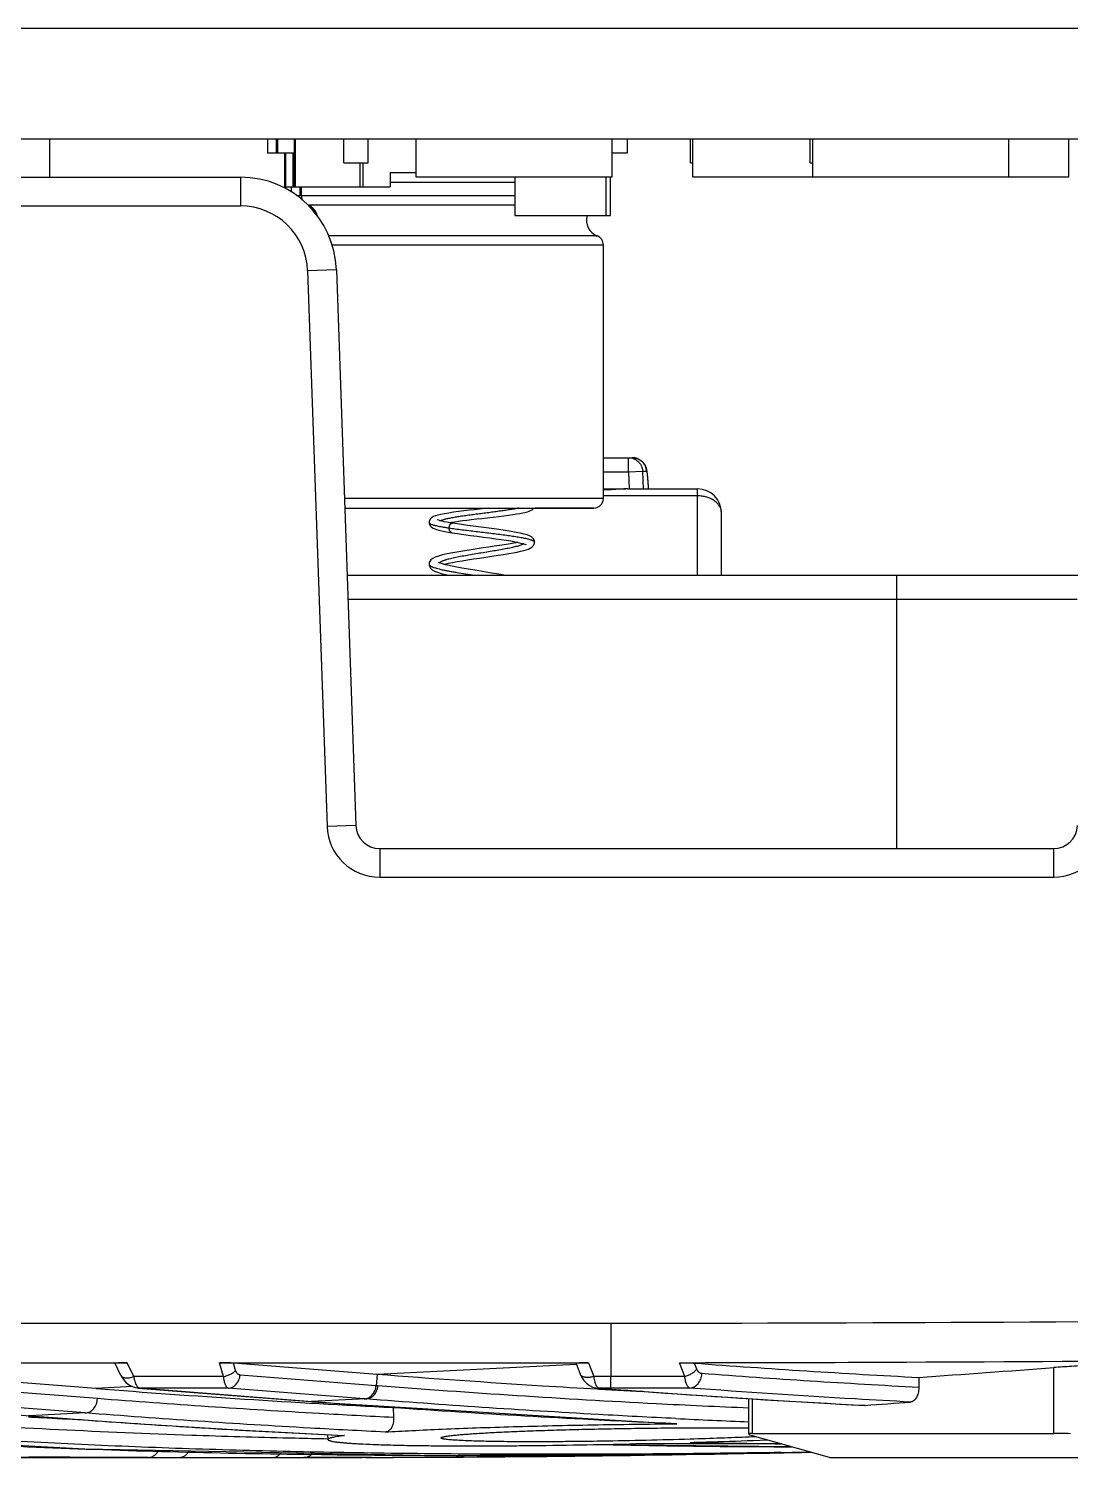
# Model space of a CAD drawing. Header units: millimetres. Extents: x 1409 to 26878, y 589 to 5187.
# Drawn here: x 2290.54 to 2312.28, y 1125.62 to 1155.42 of the extents above; entities that cross this region are included whole.
import ezdxf

# ---------------------------------------------------------------- set-up
doc = ezdxf.new("R2010")
doc.units = ezdxf.units.MM
doc.layers.add('02___PRT_ALL_AXES', color=7, linetype='Continuous')

msp = doc.modelspace()

# ---------------------------------------------------------------- linework, layer by layer
at = {"color": 7, "linetype": 'Continuous'}
for p, q in [((2338.1459, 1155.4197), (1738.1459, 1155.4197)), ((1738.1459, 1153.1197), (2338.1459, 1153.1197)), ((2290.9895, 1152.3197), (2290.9895, 1153.1197)), ((2295.5297, 1153.1197), (2295.5297, 1152.8197)), ((2295.7075, 1153.1197), (2295.7075, 1152.8197)), ((2295.7329, 1153.1197), (2295.7329, 1152.8197)), ((2296.0829, 1153.1197), (2296.0829, 1152.1197)), ((2296.1122, 1152.1197), (2296.1122, 1153.1197)), ((2297.122, 1152.6197), (2297.122, 1153.1197)), ((2297.63, 1152.6197), (2297.63, 1153.1197)), ((2297.6301, 1152.6197), (2297.6301, 1153.1197)), ((2298.6297, 1152.3197), (2298.6297, 1153.1197)), ((2302.7191, 1152.3197), (2302.7191, 1153.1197)), ((2303.0329, 1153.1197), (2303.0329, 1152.8197)), ((2304.3493, 1152.6197), (2304.3493, 1153.1197)), ((2304.4001, 1152.3197), (2304.4001, 1153.1197)), ((2306.8493, 1152.6197), (2306.8493, 1153.1197)), ((2306.9001, 1152.3197), (2306.9001, 1153.1197)), ((2310.9895, 1152.3197), (2310.9895, 1153.1197)), ((2312.2395, 1152.3197), (2312.2395, 1153.1197)), ((2296.0829, 1152.8197), (2295.5297, 1152.8197)), ((2295.8797, 1152.8197), (2295.8797, 1152.1197)), ((2295.909, 1152.1197), (2295.909, 1152.8197)), ((2296.0575, 1152.8197), (2296.0575, 1152.1197)), ((2303.0329, 1152.8197), (2302.7191, 1152.8197)), ((2297.122, 1152.6197), (2297.63, 1152.6197)), ((2297.4536, 1152.6197), (2297.4536, 1152.1197)), ((2297.5243, 1152.1197), (2297.5243, 1152.6197)), ((2298.0829, 1152.4197), (2298.6297, 1152.4197)), ((2298.0829, 1152.4197), (2298.0829, 1152.1197)), ((2304.3493, 1152.6197), (2304.4001, 1152.6197)), ((2306.8493, 1152.6197), (2306.9001, 1152.6197)), ((2269.2566, 1152.3197), (2294.9645, 1152.3197)), ((2294.9645, 1152.3197), (2294.9645, 1151.7197)), ((2295.8797, 1152.1197), (2298.0829, 1152.1197)), ((2296.0297, 1152.0078), (2296.0297, 1152.1197)), ((2296.2075, 1151.932), (2296.2075, 1152.1197)), ((2296.2329, 1151.932), (2296.2329, 1152.1197)), ((2298.0829, 1152.2197), (2300.6829, 1152.2197)), ((2302.7191, 1152.3197), (2298.6297, 1152.3197)), ((2300.6829, 1152.3197), (2300.6829, 1151.5197)), ((2302.5829, 1152.3197), (2302.5829, 1151.5197)), ((2302.6829, 1151.5197), (2302.6829, 1152.3197)), ((2312.2395, 1152.3197), (2304.4001, 1152.3197)), ((2300.6829, 1151.932), (2296.1464, 1151.932)), ((2269.2566, 1151.7197), (2294.9645, 1151.7197)), ((2296.3654, 1151.7457), (2300.6829, 1151.7457)), ((2300.6829, 1151.5197), (2302.6829, 1151.5197)), ((2302.4056, 1151.0937), (2296.8075, 1151.0937)), ((2296.8753, 1150.9074), (2302.5329, 1150.9074)), ((2302.5329, 1145.6197), (2302.5329, 1150.9074)), ((2296.9633, 1150.3895), (2296.3637, 1150.3686)), ((2296.3637, 1150.3686), (2296.7683, 1138.7813)), ((2296.9633, 1150.3895), (2297.3679, 1138.8023)), ((2302.5329, 1146.4697), (2303.1369, 1146.4697)), ((2303.0541, 1146.1697), (2303.0541, 1146.4697)), ((2303.1405, 1146.4697), (2303.1369, 1146.4697)), ((2303.0541, 1146.1697), (2302.5329, 1146.1697)), ((2303.3536, 1146.1854), (2303.0541, 1146.1697)), ((2303.0541, 1146.1697), (2303.0724, 1145.8197)), ((2303.4365, 1146.1854), (2303.3536, 1146.1854)), ((2303.3728, 1145.8197), (2303.3536, 1146.1854)), ((2302.5329, 1145.8197), (2303.0007, 1145.8197)), ((2302.6969, 1145.8081), (2302.6969, 1145.8197)), ((2303.0391, 1145.8197), (2304.4969, 1145.8197)), ((2304.4969, 1144.0197), (2304.4969, 1145.8197)), ((2302.5329, 1145.6197), (2297.1299, 1145.6197)), ((2302.5329, 1145.8081), (2302.6969, 1145.8081)), ((2304.4969, 1145.6733), (2302.5329, 1145.6733)), ((2297.1369, 1145.4197), (2302.3329, 1145.4197)), ((2301.1084, 1145.4197), (2301.1084, 1145.4187)), ((2302.3329, 1145.4187), (2301.1084, 1145.4187)), ((2301.1338, 1145.4197), (2301.1338, 1145.4187)), ((2302.3329, 1145.4187), (2302.3329, 1145.4197)), ((2304.9969, 1144.0197), (2304.9969, 1145.3197)), ((2298.8971, 1145.118), (2298.8971, 1145.1178)), ((2299.3133, 1145.116), (2299.3595, 1145.1236)), ((2299.3855, 1145.1036), (2299.3341, 1145.1123)), ((2299.3855, 1145.1036), (2299.3855, 1145.1036)), ((2299.3725, 1144.9055), (2299.3725, 1144.9055)), ((2301.0969, 1144.7073), (2301.0969, 1144.7069)), ((2298.8971, 1144.2476), (2298.8971, 1144.2471)), ((2299.1171, 1144.2796), (2299.1131, 1144.2763)), ((2297.1857, 1144.0197), (2312.4286, 1144.0197)), ((2308.6459, 1144.0197), (2308.6459, 1138.3197)), ((2297.2032, 1143.5197), (2312.4155, 1143.5197)), ((2297.3679, 1138.8023), (2296.7683, 1138.7813)), ((2297.8676, 1138.3197), (2311.9242, 1138.3197)), ((2297.8676, 1138.3197), (2297.8676, 1137.7197)), ((2311.9242, 1138.3197), (2311.9242, 1137.7197)), ((2297.8676, 1137.7197), (2311.9242, 1137.7197)), ((1773.6016, 1128.4197), (2302.6902, 1128.4197)), ((2302.6902, 1128.4197), (2302.6902, 1127.3058)), ((2284.9097, 1127.5947), (2292.5998, 1127.5947)), ((2291.9465, 1127.0575), (2285.2264, 1127.585)), ((2291.9783, 1126.8467), (2285.3769, 1127.3648)), ((2292.4705, 1127.3299), (2292.3486, 1127.5807)), ((2292.7403, 1127.3057), (2292.5998, 1127.5947)), ((2294.5291, 1127.5947), (2302.2208, 1127.5947)), ((2294.6114, 1127.3057), (2294.5291, 1127.5947)), ((2297.8131, 1127.3509), (2294.8199, 1127.5858)), ((2294.8629, 1127.4349), (2294.8199, 1127.5858)), ((2297.7936, 1127.116), (2294.9564, 1127.3387)), ((2297.8131, 1127.3509), (2297.7936, 1127.116)), ((2301.9659, 1127.5585), (2297.8131, 1127.3509)), ((2301.9649, 1127.58), (2302.0524, 1127.3531)), ((2302.0524, 1127.3531), (2302.0524, 1127.3531)), ((2302.2208, 1127.5947), (2302.3323, 1127.3057)), ((2304.2303, 1127.3069), (2304.1187, 1127.5954)), ((2304.4829, 1127.4625), (2304.4351, 1127.5863)), ((2311.9289, 1126.1197), (2311.9289, 1127.4934)), ((2283.2267, 1127.0652), (2290.5665, 1126.4892)), ((2291.7253, 1126.5471), (2285.1239, 1127.0652)), ((2292.7101, 1127.0957), (2291.9465, 1127.0575)), ((2294.6114, 1127.3057), (2292.7403, 1127.3057)), ((2292.8286, 1127.0658), (2292.8521, 1127.0652)), ((2292.8286, 1127.0658), (2296.4226, 1126.7837)), ((2294.7049, 1127.0652), (2292.8521, 1127.0652)), ((2296.4586, 1126.7822), (2292.8521, 1127.0652)), ((2297.5422, 1126.8425), (2294.7049, 1127.0652)), ((2297.8293, 1127.1132), (2297.7936, 1127.116)), ((2302.6902, 1127.3058), (2302.3323, 1127.3057)), ((2302.4401, 1127.0383), (2302.4099, 1127.0404)), ((2302.4401, 1127.0383), (2302.4099, 1127.04)), ((2302.435, 1127.0653), (2302.4116, 1127.0658)), ((2302.4116, 1127.0658), (2302.4116, 1127.0658)), ((2302.6902, 1127.0653), (2302.435, 1127.0653)), ((2303.354, 1126.9966), (2302.4401, 1127.0383)), ((2303.3539, 1126.9886), (2302.4401, 1127.0383)), ((2302.6902, 1127.0653), (2302.6902, 1127.3058)), ((2302.6902, 1127.0653), (2302.6902, 1127.1124)), ((2309.1133, 1127.2875), (2309.1133, 1127.0783)), ((2296.4225, 1126.7837), (2296.4582, 1126.7809)), ((2296.4226, 1126.7837), (2296.4461, 1126.7831)), ((2297.5779, 1126.8397), (2296.4461, 1126.7831)), ((2296.4585, 1126.7809), (2296.4819, 1126.7803)), ((2296.4585, 1126.7809), (2304.0418, 1126.3226)), ((2296.4819, 1126.7803), (2296.4586, 1126.7822)), ((2296.5832, 1126.7733), (2296.4819, 1126.7803)), ((2296.5832, 1126.7724), (2296.4819, 1126.7803)), ((2297.5779, 1126.8397), (2297.5422, 1126.8425)), ((2305.5675, 1126.1066), (2305.5675, 1126.8455)), ((2305.6458, 1126.1197), (2305.6458, 1126.8404)), ((2290.5665, 1126.4892), (2290.543, 1126.4897)), ((2291.7253, 1126.5471), (2290.5665, 1126.4892)), ((2298.1476, 1126.6617), (2298.158, 1126.4519)), ((2307.9792, 1126.7063), (2307.9923, 1126.7056)), ((2307.9923, 1126.7056), (2307.9792, 1126.7056)), ((2307.9792, 1126.7064), (2307.9923, 1126.7056)), ((2285.0881, 1126.1661), (2291.7191, 1125.7957)), ((2304.068, 1126.3222), (2303.9447, 1126.3285)), ((2304.0418, 1126.3233), (2303.9447, 1126.3275)), ((2304.068, 1126.3222), (2304.0418, 1126.3233)), ((2304.068, 1126.3222), (2304.0418, 1126.3227)), ((2304.0419, 1126.322), (2304.068, 1126.3222)), ((2294.0562, 1126.0758), (2293.9488, 1126.0796)), ((2294.0562, 1126.0758), (2293.9488, 1126.0795)), ((2296.7794, 1126.0934), (2296.7882, 1125.9931)), ((2297.1351, 1126.0756), (2297.125, 1126.0744)), ((2297.1351, 1126.0756), (2297.1262, 1126.0754)), ((2297.1263, 1126.0761), (2297.1351, 1126.0756)), ((2297.1263, 1126.076), (2297.1351, 1126.0756)), ((2302.4729, 1125.8886), (2302.4925, 1125.889)), ((2302.4925, 1125.8891), (2306.441, 1125.848)), ((2304.3415, 1125.9014), (2304.3323, 1125.9014)), ((2304.3416, 1125.9014), (2304.3323, 1125.9014)), ((2305.6458, 1126.1197), (2311.9289, 1126.1197)), ((2307.2532, 1125.6197), (2305.6458, 1126.0716)), ((2305.6517, 1125.9741), (2305.9547, 1125.9849)), ((1779.3889, 1125.6197), (2296.878, 1125.6197)), ((2291.7191, 1125.7957), (2299.0849, 1125.6621)), ((2296.6509, 1125.6197), (2296.2874, 1125.6197)), ((2296.2883, 1125.6849), (2296.6516, 1125.6802)), ((2296.8258, 1125.6198), (2296.6509, 1125.6197)), ((2296.6548, 1125.6197), (2296.6509, 1125.6197)), ((2296.6516, 1125.6803), (2296.8724, 1125.6777)), ((2296.6516, 1125.6802), (2296.8724, 1125.6777)), ((2297.0118, 1125.6199), (2296.8258, 1125.6198)), ((2296.8724, 1125.6777), (2296.9035, 1125.6773)), ((2296.8724, 1125.6777), (2296.8786, 1125.6776)), ((2296.9029, 1125.6197), (2296.878, 1125.6197)), ((2296.9029, 1125.6197), (2296.878, 1125.6197)), ((2296.8786, 1125.6776), (2296.9035, 1125.6773)), ((2297.1688, 1125.6198), (2296.9029, 1125.6197)), ((2297.2177, 1125.6201), (2297.0118, 1125.6199)), ((2297.1688, 1125.62), (2297.0118, 1125.6199)), ((2297.2177, 1125.6201), (2297.1688, 1125.62)), ((2297.4711, 1125.6201), (2297.1688, 1125.6198)), ((2297.4448, 1125.6203), (2297.2177, 1125.6201)), ((2297.6958, 1125.6207), (2297.4448, 1125.6203)), ((2297.4711, 1125.6204), (2297.4448, 1125.6203)), ((2297.6958, 1125.6207), (2297.4711, 1125.6204)), ((2297.5735, 1125.6202), (2297.4711, 1125.6201)), ((2299.0849, 1125.6621), (2306.0987, 1125.7145)), ((2299.3841, 1125.6613), (2299.4275, 1125.6612)), ((2299.3841, 1125.6613), (2299.4275, 1125.6612)), ((2306.2393, 1125.7229), (2306.0989, 1125.7207)), ((2306.2393, 1125.7229), (2306.0989, 1125.7207)), ((2307.2532, 1125.6197), (2334.1004, 1125.6197))]:
    msp.add_line(p, q, dxfattribs=at)
for points in [[(2300.134, 1145.4197), (2300.0511, 1145.4102), (2299.9478, 1145.3983), (2299.8414, 1145.3859), (2299.7325, 1145.3731), (2299.622, 1145.3595), (2299.5117, 1145.3453), (2299.4052, 1145.3305), (2299.3067, 1145.3156), (2299.2193, 1145.3007), (2299.1447, 1145.2859), (2299.0828, 1145.2712), (2299.0324, 1145.2564), (2298.9913, 1145.2407), (2298.9563, 1145.2214), (2298.9229, 1145.1902), (2298.8997, 1145.1413), (2298.8971, 1145.1178)], [(2299.3595, 1145.1236), (2299.4322, 1145.1345), (2299.5114, 1145.1456), (2299.5967, 1145.1568), (2299.688, 1145.1683), (2299.7857, 1145.1801), (2299.8898, 1145.1924), (2300.0002, 1145.2051), (2300.1162, 1145.2184), (2300.2342, 1145.2321), (2300.3497, 1145.2457), (2300.4584, 1145.2591), (2300.5571, 1145.2719), (2300.6451, 1145.2841), (2300.7231, 1145.2958), (2300.7917, 1145.3071), (2300.8516, 1145.3183), (2300.9034, 1145.3295), (2300.9475, 1145.3407), (2300.9845, 1145.3525), (2301.0161, 1145.3655), (2301.0449, 1145.3826), (2301.0744, 1145.412), (2301.0778, 1145.4197)], [(2300.9104, 1145.4197), (2300.9229, 1145.4153), (2300.9242, 1145.4148)], [(2298.8971, 1145.118), (2298.8997, 1145.0946), (2298.9212, 1145.0478), (2298.9507, 1145.0182), (2298.9809, 1144.9994), (2299.0149, 1144.9845), (2299.0552, 1144.9708), (2299.1036, 1144.9575), (2299.1609, 1144.9441), (2299.2279, 1144.9306), (2299.3052, 1144.9166), (2299.3725, 1144.9055)], [(2299.3341, 1145.1123), (2299.2709, 1145.1237), (2299.2157, 1145.1347), (2299.1689, 1145.1453), (2299.1307, 1145.1551), (2299.1016, 1145.164), (2299.0816, 1145.1715), (2299.0764, 1145.1738)], [(2301.0969, 1144.7069), (2301.0933, 1144.7354), (2301.0673, 1144.7857), (2301.032, 1144.8174), (2300.992, 1144.8392), (2300.9427, 1144.8583), (2300.8807, 1144.8766), (2300.8042, 1144.8949), (2300.7127, 1144.9133), (2300.6068, 1144.9319), (2300.4863, 1144.951), (2300.3514, 1144.9706), (2300.2027, 1144.991), (2300.0424, 1145.0122), (2299.8735, 1145.0343), (2299.7005, 1145.0574), (2299.5296, 1145.0814), (2299.3855, 1145.1036)], [(2300.7423, 1144.7059), (2300.7039, 1144.6975), (2300.6322, 1144.6833), (2300.5515, 1144.6687), (2300.4619, 1144.6535), (2300.3639, 1144.6378), (2300.2577, 1144.6215), (2300.1444, 1144.6046), (2300.0248, 1144.587), (2299.9002, 1144.5687), (2299.7722, 1144.5497), (2299.6431, 1144.5298), (2299.5157, 1144.5091), (2299.393, 1144.4876), (2299.2783, 1144.4651), (2299.1768, 1144.442), (2299.0928, 1144.4187), (2299.0269, 1144.3952), (2298.9765, 1144.3702), (2298.9349, 1144.3372), (2298.9027, 1144.2832), (2298.8971, 1144.2471)], [(2299.2082, 1144.2462), (2299.2307, 1144.2522), (2299.3022, 1144.2686), (2299.3863, 1144.2857), (2299.4816, 1144.3033), (2299.587, 1144.3212), (2299.7011, 1144.3394), (2299.8224, 1144.358), (2299.9492, 1144.3768), (2300.0793, 1144.3958), (2300.2098, 1144.415), (2300.336, 1144.4339), (2300.4533, 1144.4523), (2300.5588, 1144.4698), (2300.6527, 1144.4864), (2300.7355, 1144.5025), (2300.8079, 1144.5181), (2300.8709, 1144.5336), (2300.9252, 1144.5494), (2300.971, 1144.5657), (2301.0091, 1144.5831), (2301.0419, 1144.604), (2301.0728, 1144.6358), (2301.0945, 1144.6841), (2301.0969, 1144.7073)], [(2299.3725, 1144.9055), (2299.4842, 1144.8883), (2299.6204, 1144.8689), (2299.7593, 1144.8501), (2299.8978, 1144.8319), (2300.0332, 1144.8142), (2300.1634, 1144.7971), (2300.2864, 1144.7803), (2300.4009, 1144.764), (2300.5058, 1144.7482), (2300.6001, 1144.7327), (2300.6832, 1144.7178)], [(2300.6832, 1144.7178), (2300.7543, 1144.7035), (2300.813, 1144.6899), (2300.859, 1144.6773), (2300.8925, 1144.666), (2300.9132, 1144.6571), (2300.9157, 1144.6558)], [(2298.8971, 1144.2476), (2298.9002, 1144.2207), (2298.9261, 1144.1678), (2298.9647, 1144.1317), (2299.0119, 1144.105), (2299.0724, 1144.081), (2299.1474, 1144.0581), (2299.238, 1144.0353), (2299.3096, 1144.0197)], [(2299.2411, 1144.2372), (2299.1779, 1144.2544), (2299.1297, 1144.2702), (2299.0969, 1144.2837), (2299.0933, 1144.2855)], [(2300.4596, 1144.0197), (2300.3556, 1144.0385), (2300.2, 1144.065), (2300.0457, 1144.0903), (2299.8979, 1144.1143), (2299.7592, 1144.137), (2299.631, 1144.1588), (2299.5141, 1144.1797), (2299.4098, 1144.1997), (2299.3186, 1144.2189), (2299.2411, 1144.2372)], [(2302.0524, 1127.3531), (2302.0821, 1127.2891), (2302.1256, 1127.2233), (2302.179, 1127.1666), (2302.2409, 1127.1209), (2302.3094, 1127.0881), (2302.3818, 1127.0693), (2302.4116, 1127.0658)], [(2292.4705, 1127.3299), (2292.5206, 1127.2464), (2292.5807, 1127.1783), (2292.6501, 1127.125), (2292.7247, 1127.0886), (2292.8021, 1127.0688), (2292.8286, 1127.0658)], [(2302.4116, 1127.0658), (2304.2706, 1126.9292), (2306.1831, 1126.8058), (2307.9792, 1126.7055)], [(2302.6902, 1127.1124), (2302.6902, 1127.1624), (2302.6902, 1127.2277), (2302.6902, 1127.3058)], [(2290.543, 1126.4897), (2292.7546, 1126.3277), (2295.0198, 1126.1856), (2297.1263, 1126.0753)]]:
    msp.add_lwpolyline(points, dxfattribs=at)
for centre, radius, start, end in [((2294.9645, 1150.3197), 2, 2, 90), ((2296.4329, 1151.932), 0.2, 180, 205.08772), ((2294.9645, 1150.3197), 1.4, 2, 90), ((2296.2329, 1151.4197), 0.35, 14.74894, 66.79548), ((2296.2075, 1151.4197), 0.35, 26.56402, 57.55733), ((2302.5329, 1151.4197), 0.35, 163.3025, 248.67631), ((2302.3329, 1150.9074), 0.2, 0, 68.67631), ((2304.4969, 1145.3197), 0.5, 0, 90), ((2302.3329, 1145.6197), 0.2, 270, 0), ((2297.8676, 1138.8197), 1.1, 182, 270), ((2297.8676, 1138.8197), 0.5, 182, 270), ((2311.9242, 1138.8197), 0.5, 270, 358), ((2311.9242, 1138.8197), 1.1, 270, 358), ((2307.2413, 1338.9397), 213.1039, 266.354527, 266.495049), ((2314.2264, 1338.7958), 212.6087, 267.25576, 267.665873), ((2308.3595, 1338.0418), 212.1471, 268.914793, 269.426358), ((2292.0536, 1372.9384), 247.3173, 269.520503, 269.650696), ((2296.9029, 1576.1197), 450.5, 270, 270.074902), ((2296.9029, 1576.1197), 450.5, 270.085283, 271.268665), ((2297.0116, 1567.954), 442.3338, 270.088624, 270.312928), ((2301.0057, 1396.8532), 271.1866, 271.076174, 271.237275), ((2301.7594, 1400.5867), 274.9003, 270.933742, 271.060666)]:
    msp.add_arc(centre, radius, start, end, dxfattribs=at)
for centre, major_axis, ratio, start_param, end_param in [((2292.6841, 1127.5766), (0.3357, -0.0046), 0.0521338, 1.8253393, 3.1678032), ((2294.5785, 1127.5766), (0.3127, -0.0029), 0.0570923, 0.6893178, 1.7299453), ((2302.2877, 1127.5766), (0.3229, -0.0038), 0.054774, 1.7800705, 3.163447), ((2317.2831, 1827.451), (-4.326, 700.4548), 0.549953, -3.1861789, -3.1740305), ((2272.262, 1825.2), (1736.8917, 133.1011), 0.4011056, -1.5803157, -1.578695), ((2305.5498, 1826.8643), (-4.326, 700.4548), 0.549953, -3.1881407, -3.1720378), ((2272.262, 1825.2), (1738.1324, 133.1962), 0.4011056, -1.5809757, -1.5804301), ((2306.0675, 1126.0364), (0.5, -0.0708), 0.0878014, 2.5867996, 3.7212636), ((2316.1459, 1125.2864), (4.9996, -0.7083), 0.0878014, 2.4683312, 2.5867996)]:
    msp.add_ellipse(centre, major_axis=major_axis, ratio=ratio, start_param=start_param, end_param=end_param, dxfattribs=at)
for points, knots in [([(2303.0541, 1146.4697), (2303.073, 1146.4697), (2303.111, 1146.4661), (2303.1659, 1146.45), (2303.2168, 1146.4239), (2303.2618, 1146.3886), (2303.2994, 1146.3455), (2303.3281, 1146.296), (2303.347, 1146.2421), (2303.3526, 1146.2043), (2303.3536, 1146.1854)], [0, 0, 0, 0, 0.1248965, 0.2500082, 0.3749855, 0.4999761, 0.6249704, 0.7499579, 0.8750851, 1, 1, 1, 1]), ([(2303.1405, 1146.4697), (2303.1676, 1146.4693), (2303.2085, 1146.4632), (2303.2596, 1146.4445), (2303.2956, 1146.4254), (2303.3286, 1146.4017), (2303.358, 1146.374), (2303.3831, 1146.3429), (2303.4034, 1146.31), (2303.4158, 1146.2822), (2303.4232, 1146.2616), (2303.4273, 1146.2485), (2303.4303, 1146.2372), (2303.4325, 1146.2275), (2303.4342, 1146.2191), (2303.4368, 1146.2055), (2303.4397, 1146.1863), (2303.4429, 1146.1602), (2303.446, 1146.132), (2303.4491, 1146.1001), (2303.4523, 1146.064), (2303.4571, 1146.0071), (2303.4634, 1145.9254), (2303.4682, 1145.8572), (2303.4707, 1145.8203)], [0, 0, 0, 0, 0.0993969, 0.1492058, 0.1988741, 0.2483581, 0.2976608, 0.3466259, 0.3942593, 0.4385805, 0.4579846, 0.4746491, 0.488728, 0.5007176, 0.5110907, 0.5202497, 0.5514693, 0.5823494, 0.6165566, 0.655525, 0.6997379, 0.7493495, 0.8645813, 1, 1, 1, 1]), ([(2303.4365, 1146.1854), (2303.4355, 1146.2042), (2303.4299, 1146.2416), (2303.4113, 1146.2952), (2303.383, 1146.3444), (2303.3459, 1146.3873), (2303.3015, 1146.4226), (2303.2512, 1146.449), (2303.1969, 1146.4654), (2303.1593, 1146.4695), (2303.1405, 1146.4697)], [0, 0, 0, 0, 0.1249094, 0.2500347, 0.3750199, 0.5000092, 0.6249983, 0.7499691, 0.875071, 1, 1, 1, 1]), ([(2303.4365, 1146.1854), (2303.4367, 1146.1854), (2303.437, 1146.185), (2303.4373, 1146.1845), (2303.4378, 1146.1835), (2303.4383, 1146.1818), (2303.4389, 1146.1792), (2303.4396, 1146.1758), (2303.4407, 1146.1699), (2303.442, 1146.1606), (2303.4437, 1146.1473), (2303.4456, 1146.1312), (2303.4475, 1146.1122), (2303.4496, 1146.0905), (2303.4518, 1146.066), (2303.4542, 1146.0389), (2303.4566, 1146.0092), (2303.4602, 1145.9646), (2303.4648, 1145.9028), (2303.4684, 1145.8519), (2303.4703, 1145.8249)], [0, 0, 0, 0, 0.0018336, 0.0033563, 0.0053477, 0.0107956, 0.0182378, 0.0276889, 0.0391512, 0.0680967, 0.1050338, 0.149886, 0.2025225, 0.2628026, 0.3305846, 0.4057251, 0.4880542, 0.5773612, 0.7760536, 1, 1, 1, 1]), ([(2303.0391, 1145.8197), (2303.0129, 1145.8197), (2302.9586, 1145.8178), (2302.8897, 1145.8139), (2302.8321, 1145.8111), (2302.7723, 1145.8089), (2302.7272, 1145.8081), (2302.6969, 1145.8081)], [0, 0, 0, 0, 0.2291457, 0.4761069, 0.6044161, 0.7350638, 1, 1, 1, 1]), ([(2304.9969, 1145.3197), (2304.9969, 1145.3313), (2304.9953, 1145.3545), (2304.988, 1145.389), (2304.976, 1145.4229), (2304.9535, 1145.4673), (2304.9134, 1145.5194), (2304.8505, 1145.5729), (2304.7743, 1145.6166), (2304.6878, 1145.6489), (2304.5942, 1145.6688), (2304.5295, 1145.6733), (2304.4969, 1145.6733)], [0, 0, 0, 0, 0.0513871, 0.1034012, 0.1563993, 0.2107108, 0.3242874, 0.4459704, 0.5758187, 0.7127947, 0.8551605, 1, 1, 1, 1]), ([(2300.7671, 1145.4197), (2300.7553, 1145.4169), (2300.7303, 1145.4114), (2300.6909, 1145.4035), (2300.6479, 1145.3955), (2300.5841, 1145.3846), (2300.4972, 1145.371), (2300.3855, 1145.355), (2300.2657, 1145.3388), (2300.1403, 1145.3226), (2300.0119, 1145.3063), (2299.8832, 1145.2898), (2299.757, 1145.2733), (2299.6357, 1145.2566), (2299.5219, 1145.2399), (2299.4328, 1145.2255), (2299.367, 1145.2138), (2299.3225, 1145.2053), (2299.2815, 1145.1967), (2299.2442, 1145.1882), (2299.2109, 1145.1796), (2299.1815, 1145.171), (2299.1564, 1145.1624), (2299.1412, 1145.1561), (2299.1344, 1145.1529)], [0, 0, 0, 0, 0.0219769, 0.0462677, 0.0727275, 0.101202, 0.1635695, 0.2321079, 0.3055372, 0.3824136, 0.4611077, 0.5399784, 0.6173858, 0.6917631, 0.7616903, 0.8257716, 0.8551879, 0.8826263, 0.9079372, 0.9310338, 0.951846, 0.9703098, 0.9863723, 1, 1, 1, 1]), ([(2298.8971, 1145.1178), (2298.8971, 1145.1163), (2298.8977, 1145.1133), (2298.8998, 1145.1089), (2298.9033, 1145.1046), (2298.9081, 1145.1003), (2298.9141, 1145.096), (2298.9214, 1145.0917), (2298.93, 1145.0874), (2298.9399, 1145.0831), (2298.951, 1145.0788), (2298.9683, 1145.0728), (2298.993, 1145.0653), (2299.0265, 1145.0567), (2299.0505, 1145.0512), (2299.0633, 1145.0485)], [0, 0, 0, 0, 0.0233827, 0.0489599, 0.0783318, 0.112541, 0.1522259, 0.1977733, 0.2494197, 0.3073097, 0.3715307, 0.442133, 0.6025534, 0.7886103, 1, 1, 1, 1]), ([(2299.0633, 1145.0485), (2299.0812, 1145.0446), (2299.1194, 1145.0369), (2299.18, 1145.0261), (2299.2466, 1145.0152), (2299.293, 1145.0081), (2299.3172, 1145.0045)], [0, 0, 0, 0, 0.2139986, 0.4532601, 0.7158999, 1, 1, 1, 1]), ([(2299.3172, 1145.0046), (2299.3172, 1145.0115), (2299.3181, 1145.0252), (2299.3222, 1145.0449), (2299.3276, 1145.0602), (2299.333, 1145.0713), (2299.3375, 1145.0788), (2299.3425, 1145.0855), (2299.3495, 1145.093), (2299.3575, 1145.0987), (2299.3661, 1145.1023), (2299.3726, 1145.1038), (2299.3791, 1145.1043), (2299.3834, 1145.104), (2299.3855, 1145.1036)], [0, 0, 0, 0, 0.153832, 0.3038189, 0.4458965, 0.5133975, 0.5781456, 0.6397619, 0.6980271, 0.8051323, 0.8553481, 0.9040586, 0.9520083, 1, 1, 1, 1]), ([(2299.3725, 1144.9055), (2299.3687, 1144.9061), (2299.3609, 1144.9085), (2299.3522, 1144.9141), (2299.3458, 1144.92), (2299.3395, 1144.9272), (2299.3327, 1144.938), (2299.326, 1144.9527), (2299.3211, 1144.969), (2299.3179, 1144.9865), (2299.3172, 1144.9985), (2299.3172, 1145.0046)], [0, 0, 0, 0, 0.0952099, 0.1970991, 0.2517084, 0.3091264, 0.4320705, 0.5644686, 0.7046994, 0.8510088, 1, 1, 1, 1]), ([(2299.3172, 1145.0046), (2299.3595, 1144.9983), (2299.4478, 1144.986), (2299.5847, 1144.9683), (2299.7296, 1144.9504), (2299.8798, 1144.9325), (2300.0323, 1144.9144), (2300.1842, 1144.8963), (2300.3324, 1144.878), (2300.4739, 1144.8597), (2300.6062, 1144.8413), (2300.7095, 1144.8255), (2300.7855, 1144.8126), (2300.8371, 1144.8033), (2300.8844, 1144.7939), (2300.9274, 1144.7845), (2300.9658, 1144.775), (2300.9995, 1144.7656), (2301.0245, 1144.7574), (2301.0419, 1144.7508), (2301.0532, 1144.7461), (2301.0633, 1144.7413), (2301.072, 1144.7365), (2301.0795, 1144.7317), (2301.0857, 1144.7269), (2301.0906, 1144.7221), (2301.0942, 1144.7172), (2301.0964, 1144.7123), (2301.0969, 1144.7089), (2301.0969, 1144.7073)], [0, 0, 0, 0, 0.07062, 0.1470219, 0.2278074, 0.3115268, 0.396555, 0.4812263, 0.5638761, 0.6428607, 0.7167453, 0.7842264, 0.8151624, 0.8440158, 0.8706296, 0.8948553, 0.9166083, 0.9358456, 0.9525348, 0.9599196, 0.9666647, 0.9727741, 0.9782563, 0.9831264, 0.98741, 0.9911492, 0.9944128, 0.9973096, 1, 1, 1, 1]), ([(2300.872, 1144.6745), (2300.8689, 1144.6724), (2300.8621, 1144.6683), (2300.8509, 1144.6624), (2300.8383, 1144.6566), (2300.8187, 1144.6484), (2300.7905, 1144.6382), (2300.7523, 1144.6264), (2300.7087, 1144.6146), (2300.6601, 1144.6027), (2300.6067, 1144.5908), (2300.549, 1144.5789), (2300.4875, 1144.5668), (2300.399, 1144.5504), (2300.282, 1144.5301), (2300.1363, 1144.506), (2299.9866, 1144.4817), (2299.8372, 1144.4573), (2299.6924, 1144.4327), (2299.5765, 1144.4118), (2299.4891, 1144.3947), (2299.4285, 1144.3822), (2299.372, 1144.3696), (2299.3199, 1144.3571), (2299.2796, 1144.3463), (2299.2499, 1144.3376), (2299.2235, 1144.3293), (2299.199, 1144.3209), (2299.1766, 1144.3121), (2299.1618, 1144.3057), (2299.1484, 1144.2993), (2299.1365, 1144.2929), (2299.1261, 1144.2865), (2299.1199, 1144.2819), (2299.1171, 1144.2796)], [0, 0, 0, 0, 0.0062432, 0.0132165, 0.0209316, 0.0293938, 0.0485586, 0.0706909, 0.0957372, 0.1235519, 0.1539196, 0.1866169, 0.221416, 0.2580869, 0.3361136, 0.4186876, 0.5034717, 0.5880812, 0.6701453, 0.7474883, 0.7837593, 0.8180974, 0.8502561, 0.8799932, 0.9070931, 0.9196156, 0.9314378, 0.9529411, 0.9626074, 0.9715421, 0.9797431, 0.9872126, 0.9939589, 1, 1, 1, 1]), ([(2298.8971, 1144.2471), (2298.8971, 1144.2459), (2298.8973, 1144.2435), (2298.8986, 1144.2387), (2298.9017, 1144.2327), (2298.9076, 1144.2257), (2298.9155, 1144.2187), (2298.9256, 1144.2118), (2298.9378, 1144.2048), (2298.952, 1144.1978), (2298.9684, 1144.1909), (2298.9868, 1144.1839), (2299.0153, 1144.1741), (2299.056, 1144.1621), (2299.1107, 1144.1481), (2299.1725, 1144.134), (2299.2409, 1144.1199), (2299.3154, 1144.1057), (2299.3953, 1144.0915), (2299.5109, 1144.072), (2299.6643, 1144.0479), (2299.7893, 1144.0293), (2299.8537, 1144.0197)], [0, 0, 0, 0, 0.003497, 0.0070935, 0.0148759, 0.0238619, 0.0343642, 0.0465693, 0.0605867, 0.0764805, 0.0942876, 0.1140279, 0.13571, 0.1848909, 0.241597, 0.305333, 0.3755643, 0.45174, 0.5332989, 0.6196737, 0.8043967, 1, 1, 1, 1]), ([(2302.6902, 1128.4197), (2308.5154, 1128.4197), (2320.1685, 1128.4926), (2331.8199, 1128.7115), (2337.6459, 1128.8573)], [0, 0, 0, 0, 0.4998849, 1, 1, 1, 1]), ([(2304.1187, 1127.5954), (2305.5619, 1127.5969), (2311.335, 1127.6115), (2317.1079, 1127.662), (2321.4373, 1127.7201)], [0, 0, 0, 0, 0.2499991, 1, 1, 1, 1]), ([(2320.3629, 1127.5934), (2320.2398, 1127.5984), (2319.9735, 1127.6072), (2319.5459, 1127.6174), (2319.0649, 1127.6254), (2318.538, 1127.6311), (2317.9735, 1127.6342), (2317.1716, 1127.635), (2316.1451, 1127.629), (2315.1186, 1127.614), (2314.317, 1127.5961), (2313.7527, 1127.5802), (2313.2261, 1127.562), (2312.7453, 1127.5416), (2312.318, 1127.5195), (2312.0519, 1127.5024), (2311.9289, 1127.4934)], [0, 0, 0, 0, 0.0437941, 0.0947477, 0.1520663, 0.2148504, 0.2821149, 0.352803, 0.4999679, 0.6471273, 0.7178105, 0.7850715, 0.8478571, 0.9051861, 0.9561636, 1, 1, 1, 1]), ([(2294.6114, 1127.3057), (2294.6368, 1127.311), (2294.6864, 1127.3248), (2294.7555, 1127.3541), (2294.8068, 1127.385), (2294.8414, 1127.4128), (2294.8562, 1127.4274), (2294.8629, 1127.4349)], [0, 0, 0, 0, 0.2713561, 0.5365232, 0.7827218, 0.8955198, 1, 1, 1, 1]), ([(2294.7049, 1127.0652), (2294.7203, 1127.0657), (2294.7514, 1127.0701), (2294.7961, 1127.0865), (2294.8377, 1127.1121), (2294.8748, 1127.146), (2294.9063, 1127.187), (2294.9395, 1127.2498), (2294.9529, 1127.3029), (2294.9564, 1127.3387)], [0, 0, 0, 0, 0.1144829, 0.2311504, 0.3509996, 0.4746166, 0.6020338, 0.7327983, 1, 1, 1, 1]), ([(2294.9564, 1127.3387), (2294.9515, 1127.3391), (2294.9417, 1127.3408), (2294.9275, 1127.346), (2294.9139, 1127.354), (2294.8962, 1127.369), (2294.8768, 1127.3956), (2294.8669, 1127.4209), (2294.8629, 1127.4349)], [0, 0, 0, 0, 0.1027853, 0.2077075, 0.3171788, 0.4335556, 0.6940328, 1, 1, 1, 1]), ([(2302.4099, 1127.04), (2302.0267, 1127.0618), (2300.4936, 1127.153), (2298.9615, 1127.2607), (2297.8131, 1127.3509)], [0, 0, 0, 0, 0.2499077, 1, 1, 1, 1]), ([(2302.3323, 1127.3057), (2302.3161, 1127.3011), (2302.2842, 1127.2936), (2302.2369, 1127.2869), (2302.1923, 1127.2854), (2302.1519, 1127.2889), (2302.1166, 1127.2975), (2302.0873, 1127.311), (2302.0683, 1127.3268), (2302.0577, 1127.3413), (2302.0539, 1127.3491), (2302.0524, 1127.3531)], [0, 0, 0, 0, 0.1648151, 0.3220325, 0.4683428, 0.6014199, 0.7198248, 0.8236852, 0.9153014, 0.9581298, 1, 1, 1, 1]), ([(2304.1187, 1127.5954), (2304.1504, 1127.5955), (2304.2111, 1127.595), (2304.2966, 1127.5931), (2304.3704, 1127.5903), (2304.4151, 1127.5878), (2304.4351, 1127.5863)], [0, 0, 0, 0, 0.3006047, 0.5751293, 0.8105377, 1, 1, 1, 1]), ([(2304.2303, 1127.3069), (2304.2564, 1127.3144), (2304.3074, 1127.3326), (2304.3774, 1127.3689), (2304.4288, 1127.4056), (2304.4625, 1127.4376), (2304.4767, 1127.4542), (2304.4829, 1127.4625)], [0, 0, 0, 0, 0.2709047, 0.5369806, 0.7837972, 0.8963415, 1, 1, 1, 1]), ([(2304.3332, 1127.0669), (2304.3495, 1127.0675), (2304.3825, 1127.0724), (2304.4297, 1127.0907), (2304.4731, 1127.1193), (2304.5245, 1127.1701), (2304.5711, 1127.2529), (2304.5849, 1127.3284), (2304.5857, 1127.3666)], [0, 0, 0, 0, 0.1141605, 0.2306834, 0.3506475, 0.474631, 0.7328221, 1, 1, 1, 1]), ([(2304.5857, 1127.3666), (2304.5807, 1127.367), (2304.5707, 1127.3687), (2304.5505, 1127.3759), (2304.5259, 1127.3928), (2304.5008, 1127.4233), (2304.4883, 1127.4485), (2304.4829, 1127.4625)], [0, 0, 0, 0, 0.1015246, 0.2063687, 0.4335234, 0.6957255, 1, 1, 1, 1]), ([(2309.1133, 1127.0783), (2308.7359, 1127.0983), (2307.9811, 1127.1404), (2306.8492, 1127.2094), (2305.7173, 1127.2845), (2304.9629, 1127.3386), (2304.5857, 1127.3666)], [0, 0, 0, 0, 0.2499126, 0.4998801, 0.7499073, 1, 1, 1, 1]), ([(2292.4705, 1127.3299), (2292.474, 1127.3226), (2292.4843, 1127.3087), (2292.5067, 1127.2931), (2292.5354, 1127.2825), (2292.5694, 1127.2771), (2292.6081, 1127.2767), (2292.6503, 1127.2813), (2292.695, 1127.2909), (2292.7251, 1127.3003), (2292.7403, 1127.3057)], [0, 0, 0, 0, 0.0836624, 0.1745918, 0.2778567, 0.3958403, 0.5287873, 0.6754045, 0.8335225, 1, 1, 1, 1]), ([(2292.773, 1127.1798), (2292.7663, 1127.1989), (2292.7541, 1127.2406), (2292.7447, 1127.283), (2292.7403, 1127.3057)], [0, 0, 0, 0, 0.4671462, 1, 1, 1, 1]), ([(2292.8108, 1127.0992), (2292.8073, 1127.1043), (2292.8003, 1127.1157), (2292.7869, 1127.1423), (2292.7783, 1127.1642), (2292.773, 1127.1798)], [0, 0, 0, 0, 0.210138, 0.4470232, 1, 1, 1, 1]), ([(2292.8521, 1127.0652), (2292.8485, 1127.0659), (2292.841, 1127.0687), (2292.8306, 1127.0759), (2292.8203, 1127.0863), (2292.814, 1127.0946), (2292.8108, 1127.0992)], [0, 0, 0, 0, 0.2007922, 0.4288731, 0.6934836, 1, 1, 1, 1]), ([(2294.7049, 1127.0652), (2294.7023, 1127.0657), (2294.697, 1127.0675), (2294.6894, 1127.0718), (2294.682, 1127.078), (2294.6719, 1127.0892), (2294.66, 1127.1079), (2294.6475, 1127.1359), (2294.6362, 1127.1703), (2294.6262, 1127.2106), (2294.6177, 1127.2563), (2294.6134, 1127.2887), (2294.6114, 1127.3057)], [0, 0, 0, 0, 0.0298144, 0.061938, 0.0974187, 0.13702, 0.2303778, 0.3443349, 0.4792829, 0.6345473, 0.8088359, 1, 1, 1, 1]), ([(2297.5422, 1126.8425), (2297.5576, 1126.843), (2297.5887, 1126.8474), (2297.6334, 1126.8638), (2297.675, 1126.8894), (2297.7121, 1126.9233), (2297.7435, 1126.9643), (2297.7768, 1127.0271), (2297.7902, 1127.0802), (2297.7936, 1127.116)], [0, 0, 0, 0, 0.1144829, 0.2311504, 0.3509997, 0.4746167, 0.6020338, 0.7327983, 1, 1, 1, 1]), ([(2297.5779, 1126.8397), (2297.5933, 1126.8402), (2297.6244, 1126.8446), (2297.6691, 1126.861), (2297.7107, 1126.8866), (2297.7478, 1126.9205), (2297.7792, 1126.9615), (2297.8125, 1127.0243), (2297.8259, 1127.0774), (2297.8293, 1127.1132)], [0, 0, 0, 0, 0.1144832, 0.231151, 0.3510003, 0.4746174, 0.6020345, 0.7327988, 1, 1, 1, 1]), ([(2305.5674, 1126.6473), (2304.9223, 1126.6744), (2302.341, 1126.7944), (2299.7618, 1126.9616), (2297.8293, 1127.1132)], [0, 0, 0, 0, 0.2498663, 1, 1, 1, 1]), ([(2302.3323, 1127.3057), (2302.3356, 1127.2843), (2302.3428, 1127.2441), (2302.3526, 1127.2044), (2302.358, 1127.1861)], [0, 0, 0, 0, 0.5309655, 1, 1, 1, 1]), ([(2302.358, 1127.1861), (2302.3619, 1127.1729), (2302.37, 1127.1487), (2302.384, 1127.1165), (2302.3989, 1127.0917), (2302.4107, 1127.0787), (2302.4167, 1127.0741)], [0, 0, 0, 0, 0.3227364, 0.5966422, 0.8213065, 1, 1, 1, 1]), ([(2302.4167, 1127.0741), (2302.4195, 1127.0719), (2302.4253, 1127.0682), (2302.4318, 1127.0659), (2302.435, 1127.0653)], [0, 0, 0, 0, 0.5258403, 1, 1, 1, 1]), ([(2302.435, 1127.0653), (2302.8968, 1127.0293), (2304.7437, 1126.8916), (2306.5923, 1126.778), (2307.9792, 1126.7063)], [0, 0, 0, 0, 0.2501189, 1, 1, 1, 1]), ([(2304.3332, 1127.0669), (2304.3306, 1127.0674), (2304.3252, 1127.0691), (2304.3175, 1127.0735), (2304.3099, 1127.0796), (2304.2993, 1127.0907), (2304.2868, 1127.1095), (2304.2732, 1127.1374), (2304.2605, 1127.1717), (2304.2489, 1127.2119), (2304.2386, 1127.2576), (2304.2329, 1127.29), (2304.2303, 1127.3069)], [0, 0, 0, 0, 0.0296949, 0.0618815, 0.0975528, 0.1374173, 0.2313538, 0.345748, 0.4808494, 0.6359231, 0.8096748, 1, 1, 1, 1]), ([(2308.9408, 1126.7745), (2308.5567, 1126.7947), (2307.0201, 1126.8797), (2305.4844, 1126.9814), (2304.3332, 1127.0669)], [0, 0, 0, 0, 0.2499128, 1, 1, 1, 1]), ([(2309.1133, 1127.0784), (2309.1133, 1127.0582), (2309.111, 1127.0184), (2309.1005, 1126.9612), (2309.084, 1126.9091), (2309.0621, 1126.864), (2309.0361, 1126.827), (2309.0067, 1126.7991), (2308.9747, 1126.7808), (2308.9519, 1126.7754), (2308.9408, 1126.7745)], [0, 0, 0, 0, 0.1602626, 0.3150814, 0.460108, 0.5925398, 0.7112988, 0.8169777, 0.9118807, 1, 1, 1, 1]), ([(2291.7253, 1126.5471), (2291.7416, 1126.5476), (2291.7747, 1126.5525), (2291.8219, 1126.5708), (2291.8653, 1126.5994), (2291.9168, 1126.6502), (2291.9635, 1126.733), (2291.9774, 1126.8085), (2291.9783, 1126.8467)], [0, 0, 0, 0, 0.1141402, 0.2306656, 0.3506476, 0.4746547, 0.7328731, 1, 1, 1, 1]), ([(2298.158, 1126.4519), (2297.6429, 1126.4773), (2295.5816, 1126.5865), (2293.5219, 1126.7256), (2291.9783, 1126.8467)], [0, 0, 0, 0, 0.2498843, 1, 1, 1, 1]), ([(2303.9447, 1126.3275), (2303.331, 1126.3539), (2300.8753, 1126.4703), (2298.4217, 1126.6294), (2296.5832, 1126.7724)], [0, 0, 0, 0, 0.2498716, 1, 1, 1, 1]), ([(2304.0471, 1126.4309), (2303.5078, 1126.4567), (2301.3499, 1126.5684), (2299.1937, 1126.7129), (2297.5779, 1126.8397)], [0, 0, 0, 0, 0.2498808, 1, 1, 1, 1]), ([(2290.5416, 1126.4644), (2290.6358, 1126.4593), (2291.0126, 1126.4392), (2291.3895, 1126.4203), (2291.6722, 1126.4068)], [0, 0, 0, 0, 0.2500233, 1, 1, 1, 1]), ([(2290.5665, 1126.4892), (2290.8268, 1126.4687), (2291.8681, 1126.3889), (2292.91, 1126.3168), (2293.6916, 1126.267)], [0, 0, 0, 0, 0.2500711, 1, 1, 1, 1]), ([(2297.9853, 1126.1484), (2297.4634, 1126.1739), (2295.3754, 1126.2838), (2293.2889, 1126.4244), (2291.7253, 1126.5471)], [0, 0, 0, 0, 0.2498833, 1, 1, 1, 1]), ([(2298.158, 1126.4519), (2298.16, 1126.413), (2298.1556, 1126.3551), (2298.1345, 1126.2842), (2298.1129, 1126.2389), (2298.0863, 1126.2016), (2298.0555, 1126.1732), (2298.0215, 1126.1546), (2297.9972, 1126.1492), (2297.9853, 1126.1484)], [0, 0, 0, 0, 0.3068011, 0.4487229, 0.5797536, 0.6990852, 0.8072519, 0.9063313, 1, 1, 1, 1]), ([(2285.1113, 1126.1656), (2286.0418, 1126.0943), (2287.9034, 1125.9686), (2290.6979, 1125.8284), (2293.4929, 1125.7337), (2295.3565, 1125.6975), (2296.2883, 1125.6849)], [0, 0, 0, 0, 0.2502149, 0.5002458, 0.7501546, 1, 1, 1, 1]), ([(2293.9488, 1126.0795), (2293.0218, 1126.1112), (2291.1675, 1126.1887), (2289.3148, 1126.2969), (2288.3888, 1126.3591)], [0, 0, 0, 0, 0.4998526, 1, 1, 1, 1]), ([(2294.2133, 1126.2344), (2294.456, 1126.2195), (2295.4267, 1126.1618), (2296.3978, 1126.1106), (2297.1263, 1126.076)], [0, 0, 0, 0, 0.2500518, 1, 1, 1, 1]), ([(2297.9853, 1126.1484), (2298.1689, 1126.1604), (2298.5645, 1126.1829), (2299.1969, 1126.2122), (2299.9023, 1126.2389), (2300.6678, 1126.2627), (2301.4791, 1126.2831), (2302.6089, 1126.3057), (2303.4667, 1126.3168), (2304.0419, 1126.322)], [0, 0, 0, 0, 0.0910868, 0.1961944, 0.3134017, 0.4405559, 0.5753183, 0.7152066, 1, 1, 1, 1]), ([(2306.0989, 1125.7207), (2305.3503, 1125.7088), (2303.8531, 1125.6912), (2301.6073, 1125.6814), (2299.3617, 1125.6886), (2297.1163, 1125.7153), (2294.8712, 1125.765), (2292.6263, 1125.8409), (2290.3817, 1125.9454), (2288.8861, 1126.0353), (2288.1384, 1126.0856)], [0, 0, 0, 0, 0.1249988, 0.2499787, 0.3749428, 0.4999004, 0.6248667, 0.7498595, 0.8748974, 1, 1, 1, 1]), ([(2296.7884, 1126.0035), (2296.5607, 1126.008), (2295.6499, 1126.0274), (2294.7391, 1126.0529), (2294.0562, 1126.0758)], [0, 0, 0, 0, 0.249977, 1, 1, 1, 1]), ([(2297.125, 1126.0744), (2297.0986, 1126.0711), (2297.0492, 1126.0646), (2296.9805, 1126.0543), (2296.9223, 1126.0441), (2296.8804, 1126.0353), (2296.8523, 1126.0281), (2296.8351, 1126.0231), (2296.8207, 1126.0181), (2296.8088, 1126.0132), (2296.7997, 1126.0083), (2296.7938, 1126.004), (2296.7906, 1126.0005), (2296.7891, 1125.9981), (2296.7882, 1125.9956), (2296.7881, 1125.9939), (2296.7882, 1125.9931)], [0, 0, 0, 0, 0.2260622, 0.4230328, 0.5905883, 0.7285925, 0.7865318, 0.8371283, 0.880448, 0.9166145, 0.9458528, 0.9686086, 0.9778502, 0.9859244, 0.9931583, 1, 1, 1, 1]), ([(2296.7882, 1125.9931), (2296.7886, 1125.9888), (2296.7935, 1125.9839), (2296.7999, 1125.9798), (2296.8067, 1125.9762), (2296.8174, 1125.9718), (2296.8329, 1125.9669), (2296.8515, 1125.962), (2296.8735, 1125.9572), (2296.9091, 1125.9505), (2296.9619, 1125.9426), (2297.0349, 1125.9338), (2297.1206, 1125.9255), (2297.2189, 1125.9175), (2297.3295, 1125.91), (2297.501, 1125.9001), (2297.7444, 1125.8894), (2298.0697, 1125.8791), (2298.4374, 1125.8709), (2298.8443, 1125.865), (2299.2872, 1125.8614), (2299.7622, 1125.8602), (2300.2656, 1125.8614), (2300.793, 1125.8648), (2301.5314, 1125.8726), (2302.0936, 1125.8815), (2302.4729, 1125.8886)], [0, 0, 0, 0, 0.0022726, 0.0031024, 0.0040555, 0.0063504, 0.0091831, 0.0125656, 0.0165042, 0.0210019, 0.0316765, 0.0445842, 0.0597081, 0.0770217, 0.096494, 0.1180863, 0.1674565, 0.2247342, 0.2894507, 0.3610729, 0.4390085, 0.5226115, 0.6111874, 0.7040004, 0.8002771, 1, 1, 1, 1]), ([(2302.4924, 1125.8892), (2302.823, 1125.882), (2304.1457, 1125.8567), (2305.4686, 1125.8446), (2306.4608, 1125.8424)], [0, 0, 0, 0, 0.2500095, 1, 1, 1, 1]), ([(2302.4925, 1125.889), (2302.5522, 1125.8901), (2302.7916, 1125.8948), (2303.0309, 1125.8999), (2303.2106, 1125.9039)], [0, 0, 0, 0, 0.249379, 1, 1, 1, 1]), ([(2304.3323, 1125.9014), (2304.2396, 1125.9016), (2303.8657, 1125.9021), (2303.4917, 1125.9031), (2303.2106, 1125.9039)], [0, 0, 0, 0, 0.248002, 1, 1, 1, 1]), ([(2304.3415, 1125.9327), (2304.4532, 1125.9359), (2304.89, 1125.9486), (2305.3267, 1125.9627), (2305.6517, 1125.9741)], [0, 0, 0, 0, 0.2557466, 1, 1, 1, 1]), ([(2306.2492, 1125.9024), (2306.0926, 1125.902), (2305.4567, 1125.9008), (2304.8209, 1125.9008), (2304.3416, 1125.9014)], [0, 0, 0, 0, 0.2462597, 1, 1, 1, 1]), ([(2293.0394, 1125.6197), (2292.6238, 1125.6197), (2291.7926, 1125.6201), (2290.9614, 1125.6232), (2290.5459, 1125.6257)], [0, 0, 0, 0, 0.5000096, 1, 1, 1, 1]), ([(2293.0394, 1125.6197), (2293.0613, 1125.6197), (2293.106, 1125.6267), (2293.1676, 1125.6571), (2293.2202, 1125.705), (2293.2465, 1125.7456), (2293.2574, 1125.7675)], [0, 0, 0, 0, 0.2376156, 0.4812275, 0.734982, 1, 1, 1, 1]), ([(2293.6825, 1125.6197), (2293.7034, 1125.6197), (2293.746, 1125.626), (2293.8052, 1125.6538), (2293.8565, 1125.6977), (2293.883, 1125.7351), (2293.8942, 1125.7554)], [0, 0, 0, 0, 0.2384144, 0.4823468, 0.7357595, 1, 1, 1, 1]), ([(2295.6259, 1125.6197), (2295.6438, 1125.6197), (2295.68, 1125.6243), (2295.7316, 1125.6446), (2295.7782, 1125.6773), (2295.8041, 1125.7058), (2295.8157, 1125.7214)], [0, 0, 0, 0, 0.2408513, 0.4858822, 0.7383542, 1, 1, 1, 1]), ([(2296.2874, 1125.6197), (2296.3041, 1125.6197), (2296.3378, 1125.6237), (2296.3861, 1125.6413), (2296.4304, 1125.6698), (2296.4557, 1125.6948), (2296.4672, 1125.7086)], [0, 0, 0, 0, 0.2418296, 0.4873495, 0.7394764, 1, 1, 1, 1]), ([(2296.9035, 1125.6773), (2297.1102, 1125.675), (2297.9371, 1125.667), (2298.7639, 1125.6627), (2299.3841, 1125.6613)], [0, 0, 0, 0, 0.2499927, 1, 1, 1, 1]), ([(2299.4275, 1125.6612), (2299.9834, 1125.66), (2301.0953, 1125.6605), (2303.3192, 1125.6723), (2304.9871, 1125.6936), (2306.099, 1125.7145)], [0, 0, 0, 0, 0.249957, 0.4999438, 1, 1, 1, 1]), ([(2299.4275, 1125.6268), (2299.4486, 1125.6269), (2299.4914, 1125.6336), (2299.5305, 1125.6523), (2299.5485, 1125.6642)], [0, 0, 0, 0, 0.4941909, 1, 1, 1, 1]), ([(2299.5298, 1125.6274), (2299.5509, 1125.6275), (2299.5939, 1125.6342), (2299.633, 1125.653), (2299.6511, 1125.6649)], [0, 0, 0, 0, 0.4941694, 1, 1, 1, 1])]:
    msp.add_open_spline(points, degree=3, knots=knots, dxfattribs=at)
for points in [[(2304.2303, 1127.3069), (2303.7169, 1127.3063), (2303.2035, 1127.3059), (2302.6902, 1127.3058)], [(2304.3332, 1127.0669), (2303.7855, 1127.0661), (2303.2379, 1127.0656), (2302.6902, 1127.0653)]]:
    msp.add_open_spline(points, degree=3, dxfattribs=at)
at = {"layer": '02___PRT_ALL_AXES', "color": 7, "linetype": 'Continuous'}
for p, q in [((2302.5001, 1125.9577), (2302.4915, 1125.9575)), ((2302.5001, 1125.9577), (2302.4916, 1125.9576)), ((2305.6497, 1126.0479), (2305.5738, 1126.0446)), ((2305.7195, 1126.0511), (2305.6497, 1126.0479))]:
    msp.add_line(p, q, dxfattribs=at)
for points, knots in [([(2299.1459, 1126.0265), (2299.1459, 1126.0273), (2299.1464, 1126.0292), (2299.1484, 1126.0317), (2299.1515, 1126.0341), (2299.1558, 1126.0366), (2299.1613, 1126.0391), (2299.1679, 1126.0416), (2299.1757, 1126.0441), (2299.1885, 1126.0477), (2299.2075, 1126.0522), (2299.2339, 1126.0573), (2299.2649, 1126.0625), (2299.3007, 1126.0678), (2299.3411, 1126.0731), (2299.404, 1126.0805), (2299.4938, 1126.0897), (2299.6147, 1126.1002), (2299.7527, 1126.1107), (2299.9069, 1126.1211), (2300.0768, 1126.1314), (2300.2615, 1126.1414), (2300.5347, 1126.1547), (2300.9059, 1126.1703), (2301.3821, 1126.1868), (2301.8922, 1126.2015), (2302.4265, 1126.214), (2302.9748, 1126.2242), (2303.5264, 1126.232), (2304.0706, 1126.2373), (2304.5971, 1126.2402), (2305.0956, 1126.2405), (2305.4174, 1126.2391), (2305.5721, 1126.2379)], [0, 0, 0, 0, 0.0003903, 0.0008646, 0.0014708, 0.0022319, 0.0031597, 0.0042604, 0.0055375, 0.006993, 0.0104431, 0.014615, 0.0195087, 0.0251207, 0.0314459, 0.0384784, 0.0546332, 0.0735127, 0.0950288, 0.1190807, 0.1455543, 0.1743231, 0.2052504, 0.2729775, 0.3474393, 0.427207, 0.5107478, 0.5964549, 0.6826773, 0.767753, 0.8500424, 0.9279586, 1, 1, 1, 1]), ([(2302.4915, 1125.9575), (2302.2648, 1125.9541), (2301.9295, 1125.9499), (2301.4897, 1125.9468), (2301.1774, 1125.9457), (2300.8803, 1125.9459), (2300.6007, 1125.9474), (2300.3407, 1125.9502), (2300.1024, 1125.9542), (2299.8877, 1125.9594), (2299.6981, 1125.9658), (2299.5565, 1125.9723), (2299.457, 1125.9781), (2299.3929, 1125.9826), (2299.336, 1125.9872), (2299.2865, 1125.9921), (2299.2445, 1125.9972), (2299.2141, 1126.0018), (2299.1937, 1126.0057), (2299.1812, 1126.0085), (2299.1706, 1126.0113), (2299.1618, 1126.0142), (2299.155, 1126.017), (2299.1506, 1126.0196), (2299.1481, 1126.0218), (2299.1465, 1126.0237), (2299.1459, 1126.0254), (2299.1459, 1126.0265)], [0, 0, 0, 0, 0.2028123, 0.2999956, 0.393354, 0.4821664, 0.5657474, 0.6434524, 0.714684, 0.7788953, 0.8355954, 0.8843534, 0.9056375, 0.9248054, 0.9418224, 0.9566593, 0.9692943, 0.979711, 0.9840867, 0.9879085, 0.9911794, 0.9939059, 0.9961011, 0.997792, 0.9984667, 0.9990442, 1, 1, 1, 1]), ([(2304.3409, 1125.9998), (2304.0367, 1125.9906), (2303.4231, 1125.9743), (2302.8095, 1125.9624), (2302.5001, 1125.9577)], [0, 0, 0, 0, 0.4958683, 1, 1, 1, 1]), ([(2305.5738, 1126.0446), (2305.3776, 1126.0361), (2304.9667, 1126.0199), (2304.5557, 1126.0063), (2304.3409, 1125.9998)], [0, 0, 0, 0, 0.4773972, 1, 1, 1, 1])]:
    msp.add_open_spline(points, degree=3, knots=knots, dxfattribs=at)

doc.saveas('drawing.dxf')
